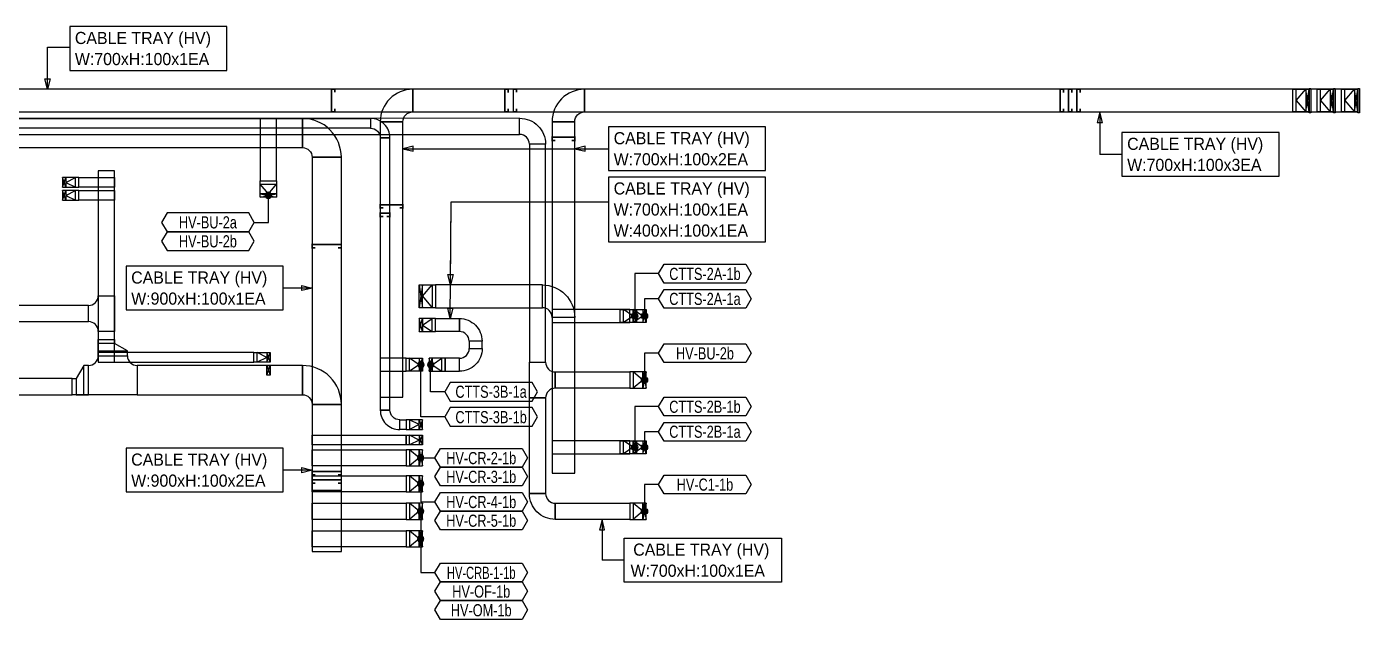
# Model space of a CAD drawing. Header units: millimetres. Extents: x 28900 to 374841, y -351975 to 849955.
# Drawn here: x 135248 to 176354, y -245454 to -227162 of the extents above; entities that cross this region are included whole.
import ezdxf
from ezdxf.enums import TextEntityAlignment as Align

# ---------------------------------------------------------------- set-up
doc = ezdxf.new("R2010")
doc.units = ezdxf.units.MM
doc.header["$LTSCALE"] = 150
for name, color, linetype in [('-----26 Electrical Cable Tray_HV_B', 2, 'Continuous'), ('-----26 Electrical Cable Tray_HV_IT', 4, 'Continuous'), ('-----26 Electrical Cable Tray_HV_N', 30, 'Continuous'), ('-----26 Electrical Cable Tray_HV_UT A', 1, 'Continuous'), ('-----26 Electrical Cable Tray_HV_UT B', 71, 'Continuous'), ('-----26 Electrical Cable Tray_HV_발전기 B', 103, 'Continuous'), ('-----99 Cable Schedule', 2, 'Continuous')]:
    doc.layers.add(name, color=color, linetype=linetype)
doc.styles.add('ELEC', font='Dotum.ttf')

# ---------------------------------------------------------------- blocks, each defined once
blk = doc.blocks.new('A$634112462862')
at = {"color": 0}
for p, q in [((0, 100), (0, 500)), ((0, 500), (700, 500)), ((700, 500), (700, 100)), ((0, 0), (0, 100)), ((700, 0), (0, 0)), ((700, 100), (700, 0))]:
    blk.add_line(p, q, dxfattribs=at)
at = {"color": 8}
for p, q in [((700, 400), (0, 500)), ((700, 500), (0, 400)), ((350, 100), (0, 400)), ((0, 400), (700, 400)), ((700, 100), (0, 100)), ((350, 100), (700, 400))]:
    blk.add_line(p, q, dxfattribs=at)
blk = doc.blocks.new('A$529866197279')
at = {"color": 0}
for p, q in [((0, 400), (0, 500)), ((0, 500), (700, 500)), ((700, 500), (700, 400)), ((0, 0), (0, 400)), ((700, 0), (0, 0)), ((700, 400), (700, 0))]:
    blk.add_line(p, q, dxfattribs=at)
at = {"color": 8}
for p, q in [((350, 100), (0, 400)), ((0, 400), (700, 400)), ((700, 100), (0, 100)), ((0, 100), (700, 0)), ((0, 0), (700, 100)), ((350, 100), (700, 400))]:
    blk.add_line(p, q, dxfattribs=at)
blk = doc.blocks.new('A$550585017316')
at = {"color": 0}
for p, q in [((400, 300), (0, 300)), ((0, 300), (0, 0)), ((0, 0), (400, 0)), ((500, 300), (400, 300)), ((400, 0), (500, 0)), ((500, 0), (500, 300))]:
    blk.add_line(p, q, dxfattribs=at)
at = {"color": 8}
for p, q in [((100, 0), (0, 300)), ((0, 0), (100, 300)), ((100, 150), (400, 300)), ((100, 300), (100, 0)), ((100, 150), (400, 0)), ((400, 0), (400, 300))]:
    blk.add_line(p, q, dxfattribs=at)
blk = doc.blocks.new('A$527511562058')
at = {"color": 0}
for p, q in [((0, 400), (400, 400)), ((0, 0), (0, 400)), ((400, 0), (0, 0)), ((400, 400), (500, 400)), ((500, 0), (400, 0)), ((500, 400), (500, 0))]:
    blk.add_line(p, q, dxfattribs=at)
at = {"color": 8}
for p, q in [((100, 400), (0, 0)), ((0, 400), (100, 0)), ((100, 200), (400, 400)), ((100, 0), (100, 400)), ((100, 200), (400, 0)), ((400, 400), (400, 0))]:
    blk.add_line(p, q, dxfattribs=at)
blk = doc.blocks.new('A$C9a0ab699')
h = blk.add_hatch(color=0)
edge = h.paths.add_edge_path()
edge.add_arc((64, 64), 64, 720, 1080, ccw=False)
at = {"color": 0}
blk.add_circle((64, 64), 64, dxfattribs=at)
blk = doc.blocks.new('A$595823492043')
at = {"color": 0}
for p, q in [((0, 0), (0, 500)), ((0, 500), (100, 500)), ((100, 500), (500, 500)), ((500, 500), (500, 0)), ((100, 0), (0, 0)), ((500, 0), (100, 0))]:
    blk.add_line(p, q, dxfattribs=at)
at = {"color": 8}
for p, q in [((400, 250), (100, 500)), ((100, 0), (100, 500)), ((400, 500), (400, 0)), ((400, 0), (500, 500)), ((500, 0), (400, 500)), ((400, 250), (100, 0))]:
    blk.add_line(p, q, dxfattribs=at)

msp = doc.modelspace()

# ---------------------------------------------------------------- linework, layer by layer
at = {"layer": '-----26 Electrical Cable Tray_HV_B', "elevation": 0}
for points in [[(147854, -235835), (151154, -235835), (151154, -235135), (147854, -235135)], [(151454, -236135), (151454, -240945), (152154, -240945), (152154, -236135)]]:
    msp.add_lwpolyline(points, close=True, dxfattribs=at)
msp.add_lwpolyline([(151154, -235835), (151154, -235135, -0.414214), (152154, -236135), (151454, -236135, 0.414214)], format="xyb", close=True, dxfattribs=at)
at = {"layer": '-----26 Electrical Cable Tray_HV_B'}
for points in [[(151454, -236295), (153854, -236295), (153854, -235895), (151454, -235895)], [(148594, -236570), (147854, -236570), (147854, -236170), (148594, -236170)], [(149298, -237096), (149294, -236870), (148894, -236870), (148898, -237096)], [(148598, -237396), (148158, -237396), (148158, -237796), (148598, -237796)], [(151454, -240345), (153854, -240345), (153854, -239945), (151454, -239945)]]:
    msp.add_lwpolyline(points, close=True, dxfattribs=at)
for points in [[(148894, -236870, 0.414214), (148594, -236570), (148594, -236570), (148594, -236570), (148594, -236570), (148594, -236170, -0.414214), (149294, -236870)], [(148598, -237396, 0.414214), (148898, -237096), (148898, -237096), (148898, -237096), (148898, -237096), (149298, -237096, -0.414214), (148598, -237796)]]:
    msp.add_lwpolyline(points, format="xyb", close=True, dxfattribs=at)
at = {"layer": '-----26 Electrical Cable Tray_HV_IT', "elevation": 0}
for points in [[(123054, -230495), (150454, -230490), (150454, -229990), (123054, -229995)], [(142954, -231920), (142954, -229995), (142454, -229995), (142454, -231920)], [(151254, -237520), (151254, -230790), (150754, -230790), (150754, -237520)]]:
    msp.add_lwpolyline(points, close=True, dxfattribs=at)
for points in [[(150454, -230490), (150454, -229990, -0.414214), (151254, -230790), (150754, -230790), (150754, -230790), (150754, -230790), (150754, -230790, 0.414214)], [(151254, -238620), (150754, -238620), (150754, -238620), (150754, -237520), (151254, -237520, 0.414214), (151554, -237820), (151554, -238320), (151554, -238320, 0.414214)], [(151554, -241870), (151554, -242370, -0.414214), (150754, -241570), (151254, -241570), (151254, -241570), (151254, -241570), (151254, -241570, 0.414214)]]:
    msp.add_lwpolyline(points, format="xyb", close=True, dxfattribs=at)
at = {"layer": '-----26 Electrical Cable Tray_HV_IT'}
for points in [[(153854, -238320), (151554, -238320), (151554, -237820), (153854, -237820)], [(151254, -238620), (151254, -241570), (150754, -241570), (150754, -238620)], [(153854, -242370), (151554, -242368), (151554, -241868), (153854, -241870)]]:
    msp.add_lwpolyline(points, close=True, dxfattribs=at)
at = {"layer": '-----26 Electrical Cable Tray_HV_N', "color": 1}
for p, q in [((169032, -231103), (168347, -231103)), ((153681, -243627), (152996, -243627))]:
    msp.add_line(p, q, dxfattribs=at)
at = {"layer": '-----26 Electrical Cable Tray_HV_N', "color": 1, "elevation": 0}
for points in [[(136575, -227162), (136575, -228512), (141421, -228512), (141421, -227162)], [(169032, -230428), (169032, -231778), (173878, -231778), (173878, -230428)]]:
    msp.add_lwpolyline(points, close=True, dxfattribs=at)
for points in [[(135890, -229095), (135810, -228775), (135970, -228775), (135890, -229095), (135890, -227792), (136575, -227792)], [(168347, -229800), (168267, -230120), (168427, -230120), (168347, -229800), (168347, -231103)]]:
    msp.add_lwpolyline(points, dxfattribs=at)
at = {"layer": '-----26 Electrical Cable Tray_HV_N', "color": 1}
for points in [[(153194, -230255), (153194, -231605), (158040, -231605), (158040, -230255)], [(153194, -231805), (153194, -233805), (158040, -233805), (158040, -231805)], [(138312, -234555), (138312, -235905), (143158, -235905), (143158, -234555)], [(138312, -240173), (138312, -241523), (143158, -241523), (143158, -240173)], [(158527, -242952), (158527, -244302), (153681, -244302), (153681, -242952)]]:
    msp.add_lwpolyline(points, close=True, dxfattribs=at)
for points in [[(146854, -230930), (147174, -231010), (147174, -230850), (146854, -230930), (153194, -230930)], [(152154, -230930), (152474, -231010), (152474, -230850), (152154, -230930), (153194, -230930)], [(148314, -236170), (148234, -235850), (148394, -235850), (148314, -236170), (148339, -232571), (153194, -232570)], [(148321, -235135), (148241, -234815), (148401, -234815), (148321, -235135), (148339, -232571)], [(144054, -235230), (143734, -235310), (143734, -235150), (144054, -235230), (143158, -235230)], [(144054, -240848), (143734, -240928), (143734, -240768), (144054, -240848), (143158, -240848)], [(152996, -242369), (152916, -242689), (153076, -242689), (152996, -242369), (152996, -243627)]]:
    msp.add_lwpolyline(points, dxfattribs=at)
at = {"layer": '-----26 Electrical Cable Tray_HV_UT A', "elevation": 0}
for points in [[(136854, -231820), (137956, -231820), (137956, -232120), (136854, -232120)], [(142254, -237220), (137456, -237220), (137456, -237520), (142254, -237520)]]:
    msp.add_lwpolyline(points, close=True, dxfattribs=at)
at = {"layer": '-----26 Electrical Cable Tray_HV_UT A'}
for points in [[(137956, -235466), (137956, -231616), (137456, -231616), (137456, -235466)], [(137156, -235766), (121154, -235766), (121154, -236266), (137156, -236266)], [(137956, -237520), (137956, -236566), (137456, -236566), (137456, -237520)]]:
    msp.add_lwpolyline(points, close=True, dxfattribs=at)
msp.add_lwpolyline([(137456, -235466), (137956, -235466), (137956, -235466), (137956, -236566), (137456, -236566, 0.414214), (137156, -236266), (137156, -235766), (137156, -235766, 0.414214)], format="xyb", close=True, dxfattribs=at)
at = {"layer": '-----26 Electrical Cable Tray_HV_UT B', "elevation": 0}
for points in [[(143754, -229995), (100454, -229995), (100454, -230895), (143754, -230895)], [(136854, -232220), (137956, -232220), (137956, -232520), (136854, -232520)], [(142654, -237620), (142754, -237620), (142754, -237920), (142654, -237920)]]:
    msp.add_lwpolyline(points, close=True, dxfattribs=at)
at = {"layer": '-----26 Electrical Cable Tray_HV_UT B'}
for points in [[(108420, -229995), (145854, -229995), (145854, -230295), (108420, -230295)], [(146154, -230595), (146154, -238995), (146454, -238995), (146454, -230595)], [(144054, -231195), (144054, -241470), (144954, -241470), (144954, -231195)], [(137956, -236820), (137956, -231616), (137456, -231616), (137456, -236820)], [(143754, -237620), (138656, -237620), (138656, -238520), (143754, -238520)], [(136656, -238020), (123676, -238020), (123676, -238520), (136656, -238520)], [(144054, -238820), (144054, -243361), (144954, -243361), (144954, -238820)], [(146754, -239295), (146954, -239295), (146954, -239595), (146754, -239595)], [(144054, -239770), (146954, -239770), (146954, -240070), (144054, -240070)], [(146954, -240720), (144054, -240720), (144054, -240220), (146954, -240220)], [(146954, -241520), (144054, -241520), (144054, -241020), (146954, -241020)], [(146954, -242370), (144054, -242370), (144054, -241870), (146954, -241870)], [(146954, -243220), (144054, -243220), (144054, -242720), (146954, -242720)]]:
    msp.add_lwpolyline(points, close=True, dxfattribs=at)
at = {"layer": '-----26 Electrical Cable Tray_HV_UT B', "elevation": 0}
msp.add_lwpolyline([(143754, -230895), (143754, -230895, -0.414214), (144054, -231195), (144054, -231195), (144954, -231195, 0.414214), (143754, -229995)], format="xyb", close=True, dxfattribs=at)
at = {"layer": '-----26 Electrical Cable Tray_HV_UT B'}
for points in [[(145854, -230295), (145854, -230295, -0.414214), (146154, -230595), (146154, -230595), (146454, -230595, 0.414214), (145854, -229995)], [(138656, -237620), (138656, -238520), (138656, -238520), (137156, -238520), (137156, -237620, 0.414214), (137456, -237320), (138356, -237320), (138356, -237320, 0.414214)], [(143754, -238520), (143754, -238520, -0.414214), (144054, -238820), (144054, -238820), (144954, -238820, 0.414214), (143754, -237620)], [(146754, -239295), (146754, -239295, -0.414214), (146454, -238995), (146454, -238995), (146154, -238995, 0.414214), (146754, -239595)]]:
    msp.add_lwpolyline(points, format="xyb", close=True, dxfattribs=at)
at = {"layer": '-----26 Electrical Cable Tray_HV_UT B', "ltscale": 7.5, "const_width": 50}
for points in [[(146254, -233017), (146154, -233017), (146154, -232917), (146454, -232917), (146454, -233017), (146354, -233017)], [(144154, -233985), (144054, -233985), (144054, -233885), (144954, -233885), (144954, -233985), (144854, -233985)], [(144154, -240993), (144054, -240993), (144054, -240893), (144954, -240893), (144954, -240993), (144854, -240993)], [(144154, -241252), (144054, -241252), (144054, -241152), (144954, -241152), (144954, -241252), (144854, -241252)]]:
    msp.add_lwpolyline(points, dxfattribs=at)
at = {"layer": '-----26 Electrical Cable Tray_HV_UT B'}
for points in [[(137456, -237320), (137456, -236820), (137956, -236820), (137956, -236939), (137456, -236939), (137456, -237172), (138356, -237172), (137956, -236939), (137456, -236939), (137456, -237320), (138356, -237320), (138356, -237172)], [(137156, -238520), (136656, -238520), (136656, -238020), (136776, -238020), (136776, -238520), (137009, -238520), (137009, -237620), (136776, -238020), (136776, -238520), (137156, -238520), (137156, -237620), (137009, -237620)]]:
    msp.add_lwpolyline(points, dxfattribs=at)
at = {"layer": '-----26 Electrical Cable Tray_HV_UT B', "elevation": 0}
for points in [[(142654, -237920), (142754, -237620)], [(142654, -237620), (142754, -237920)]]:
    msp.add_lwpolyline(points, dxfattribs=at)
at = {"layer": '-----26 Electrical Cable Tray_HV_발전기 B', "elevation": 0}
for points in [[(175554, -229795), (175554, -229095), (103265, -229095), (103265, -229795)], [(176304, -229795), (176304, -229095), (147154, -229095), (147154, -229795)], [(174804, -229095), (152454, -229095), (152454, -229795), (174804, -229795)]]:
    msp.add_lwpolyline(points, close=True, dxfattribs=at)
at = {"layer": '-----26 Electrical Cable Tray_HV_발전기 B', "ltscale": 7.5, "const_width": 50, "elevation": 0}
for points in [[(144750, -229695), (144750, -229795), (144650, -229795), (144650, -229088), (144750, -229088), (144750, -229188)], [(150099, -229695), (150099, -229795), (149999, -229795), (149999, -229095), (150099, -229095), (150099, -229195)], [(150359, -229695), (150359, -229795), (150259, -229795), (150259, -229088), (150359, -229088), (150359, -229188)], [(167224, -229695), (167224, -229795), (167124, -229795), (167124, -229095), (167224, -229095), (167224, -229195)], [(167484, -229695), (167484, -229795), (167384, -229795), (167384, -229095), (167484, -229095), (167484, -229195)], [(167744, -229695), (167744, -229795), (167644, -229795), (167644, -229095), (167744, -229095), (167744, -229195)]]:
    msp.add_lwpolyline(points, dxfattribs=at)
at = {"layer": '-----26 Electrical Cable Tray_HV_발전기 B'}
for points in [[(147154, -229795), (147154, -229095, 0.414214), (146154, -230095), (146854, -230095, -0.414214)], [(152454, -229795), (152454, -229095, 0.414214), (151454, -230095), (152154, -230095, -0.414214)]]:
    msp.add_lwpolyline(points, format="xyb", close=True, dxfattribs=at)
for points in [[(146154, -230095), (146154, -238595), (146854, -238595), (146854, -230095)], [(151454, -230095), (151454, -240945), (152154, -240945), (152154, -230095)], [(151454, -236295), (153554, -236295), (153554, -235895), (151454, -235895)], [(146156, -237796), (146958, -237796), (146958, -237396), (146156, -237396)], [(151454, -240345), (153554, -240345), (153554, -239945), (151454, -239945)]]:
    msp.add_lwpolyline(points, close=True, dxfattribs=at)
at = {"layer": '-----26 Electrical Cable Tray_HV_발전기 B', "ltscale": 7.5, "const_width": 50}
for points in [[(151554, -230676), (151454, -230676), (151454, -230576), (152154, -230576), (152154, -230676), (152054, -230676)], [(146254, -232757), (146154, -232757), (146154, -232657), (146854, -232657), (146854, -232757), (146754, -232757)]]:
    msp.add_lwpolyline(points, dxfattribs=at)
at = {"layer": '-----99 Cable Schedule', "color": 1}
msp.add_line((147404, -240470), (147841, -240470), dxfattribs=at)
at = {"layer": '-----99 Cable Schedule', "color": 1, "elevation": 0}
msp.add_lwpolyline([(142266, -233202), (142704, -233202), (142704, -232370)], dxfattribs=at)
for points in [[(139577, -232913), (139410, -233202), (139577, -233491), (142099, -233491), (142266, -233202), (142099, -232913)], [(139577, -233491), (139410, -233780), (139577, -234068), (142099, -234068), (142266, -233780), (142099, -233491)]]:
    msp.add_lwpolyline(points, close=True, dxfattribs=at)
at = {"layer": '-----99 Cable Schedule', "color": 1}
for points in [[(157431, -234497), (157597, -234785), (157431, -235074), (154908, -235074), (154741, -234785), (154908, -234497)], [(157431, -235274), (157597, -235563), (157431, -235852), (154908, -235852), (154741, -235563), (154908, -235274)], [(157431, -236949), (157597, -237238), (157431, -237527), (154908, -237527), (154741, -237238), (154908, -236949)], [(150835, -238717), (151001, -238429), (150835, -238140), (148312, -238140), (148145, -238429), (148312, -238717)], [(157431, -238597), (157597, -238885), (157431, -239174), (154908, -239174), (154741, -238885), (154908, -238597)], [(150835, -239495), (151001, -239206), (150835, -238917), (148312, -238917), (148145, -239206), (148312, -239495)], [(157431, -239374), (157597, -239663), (157431, -239952), (154908, -239952), (154741, -239663), (154908, -239374)], [(150531, -240181), (150697, -240470), (150531, -240759), (148008, -240759), (147841, -240470), (148008, -240181)], [(150531, -240759), (150697, -241047), (150531, -241336), (148008, -241336), (147841, -241047), (148008, -240759)], [(157431, -240999), (157597, -241288), (157431, -241577), (154908, -241577), (154741, -241288), (154908, -240999)], [(150531, -241536), (150697, -241825), (150531, -242114), (148008, -242114), (147841, -241825), (148008, -241536)], [(150531, -242114), (150697, -242402), (150531, -242691), (148008, -242691), (147841, -242402), (148008, -242114)], [(150531, -243721), (150697, -244010), (150531, -244299), (148008, -244299), (147841, -244010), (148008, -243721)], [(150531, -244299), (150697, -244588), (150531, -244876), (148008, -244876), (147841, -244588), (148008, -244299)], [(150531, -244876), (150697, -245165), (150531, -245454), (148008, -245454), (147841, -245165), (148008, -244876)]]:
    msp.add_lwpolyline(points, close=True, dxfattribs=at)
for points in [[(154741, -234785), (154004, -234785), (154004, -236095)], [(154741, -235563), (154304, -235563), (154304, -236095)], [(154741, -237238), (154304, -237238), (154304, -238070)], [(148145, -239206), (147408, -239206), (147408, -237596)], [(148145, -238429), (147708, -238429), (147708, -237596)], [(154741, -238885), (154004, -238885), (154004, -240145)], [(154741, -239663), (154304, -239663), (154304, -240145)], [(147404, -241270), (147404, -241825), (147841, -241825)], [(154741, -241288), (154304, -241288), (154304, -242120)], [(147404, -242120), (147404, -244010), (147841, -244010)]]:
    msp.add_lwpolyline(points, dxfattribs=at)
at = {"color": 0, "elevation": 0}
for points in [[(174704, -229120), (174704, -229095), (174804, -229095), (174804, -229795), (174704, -229795), (174704, -229770)], [(174804, -229070), (174854, -229070), (174854, -229820), (174804, -229820), (174804, -229070)], [(175454, -229120), (175454, -229095), (175554, -229095), (175554, -229795), (175454, -229795), (175454, -229770)], [(175554, -229070), (175604, -229070), (175604, -229820), (175554, -229820), (175554, -229070)], [(176204, -229120), (176204, -229095), (176304, -229095), (176304, -229795), (176204, -229795), (176204, -229770)], [(176304, -229070), (176354, -229070), (176354, -229820), (176304, -229820), (176304, -229070)]]:
    msp.add_lwpolyline(points, dxfattribs=at)

# ---------------------------------------------------------------- block references
at = {"layer": '-----26 Electrical Cable Tray_HV_B'}
for name, p, rotation in [('A$529866197279', (147354, -235135), 270), ('A$527511562058', (154354, -235895), 180), ('A$527511562058', (154354, -239945), 180)]:
    msp.add_blockref(name, p, dxfattribs=dict(at, rotation=rotation))
at = {"layer": '-----26 Electrical Cable Tray_HV_B', "xscale": -1, "rotation": 180}
for p in [(147354, -236170), (147658, -237396)]:
    msp.add_blockref('A$527511562058', p, dxfattribs=at)
at = {"layer": '-----26 Electrical Cable Tray_HV_IT', "rotation": 270}
msp.add_blockref('A$595823492043', (142454, -231920), dxfattribs=at)
at = {"layer": '-----26 Electrical Cable Tray_HV_IT', "xscale": -1, "rotation": 180}
for p in [(153854, -237820), (153854, -241870)]:
    msp.add_blockref('A$595823492043', p, dxfattribs=at)
at = {"layer": '-----26 Electrical Cable Tray_HV_UT A'}
msp.add_blockref('A$550585017316', (136354, -232120), dxfattribs=at)
at = {"layer": '-----26 Electrical Cable Tray_HV_UT A', "xscale": -1}
msp.add_blockref('A$550585017316', (142754, -237520), dxfattribs=at)
at = {"layer": '-----26 Electrical Cable Tray_HV_UT B'}
msp.add_blockref('A$550585017316', (136354, -232520), dxfattribs=at)
at = {"layer": '-----26 Electrical Cable Tray_HV_UT B', "rotation": 180}
msp.add_blockref('A$550585017316', (147454, -239295), dxfattribs=at)
at = {"layer": '-----26 Electrical Cable Tray_HV_UT B', "xscale": -1}
msp.add_blockref('A$550585017316', (147454, -240070), dxfattribs=at)
at = {"layer": '-----26 Electrical Cable Tray_HV_UT B', "xscale": -1, "rotation": 180}
for p in [(146954, -240220), (146954, -241020), (146954, -241870), (146954, -242720)]:
    msp.add_blockref('A$595823492043', p, dxfattribs=at)
at = {"layer": '-----26 Electrical Cable Tray_HV_발전기 B'}
for name, p, rotation in [('A$634112462862', (174304, -229095), 270), ('A$634112462862', (175054, -229095), 270), ('A$634112462862', (175804, -229095), 270), ('A$527511562058', (154054, -235895), 180), ('A$527511562058', (147458, -237396), 180), ('A$527511562058', (154054, -239945), 180)]:
    msp.add_blockref(name, p, dxfattribs=dict(at, rotation=rotation))
at = {"layer": '-----99 Cable Schedule', "color": 1, "yscale": 1.5, "zscale": 1.5}
for p, xscale, rotation in [((142800, -232274), -1.5, 90.00000000000159), ((153908, -235999), 1.5, 269.9999999999984), ((154208, -235999), 1.5, 269.9999999999984), ((147504, -237500), -1.5, 90.00000000000159), ((147804, -237500), -1.5, 90.00000000000159), ((154208, -237974), 1.5, 269.9999999999984), ((153908, -240049), 1.5, 269.9999999999984), ((154208, -240049), 1.5, 269.9999999999984), ((147308, -240566), -1.5, 270), ((147308, -241366), -1.5, 270), ((147308, -242216), -1.5, 270), ((154208, -242024), 1.5, 269.9999999999984), ((147308, -243066), -1.5, 270)]:
    msp.add_blockref('A$C9a0ab699', p, dxfattribs=dict(at, xscale=xscale, rotation=rotation))

# ---------------------------------------------------------------- texts
at = {"layer": '-----26 Electrical Cable Tray_HV_B', "style": 'ELEC'}
for s, p in [('CABLE TRAY (HV)', (153354, -232155)), ('W:700xH:100x1EA', (153354, -232805)), ('W:400xH:100x1EA', (153354, -233455))]:
    msp.add_text(s, height=375, dxfattribs=at).set_placement(p, align=Align.MIDDLE_LEFT)
at = {"layer": '-----26 Electrical Cable Tray_HV_IT', "style": 'ELEC'}
for s, p in [('CABLE TRAY (HV)', (153958, -243302)), ('W:700xH:100x1EA', (153875, -243952))]:
    msp.add_text(s, height=375, dxfattribs=at).set_placement(p, align=Align.MIDDLE_LEFT)
at = {"layer": '-----26 Electrical Cable Tray_HV_UT B', "style": 'ELEC'}
for s, p in [('CABLE TRAY (HV)', (138472, -234905)), ('W:900xH:100x1EA', (138472, -235555)), ('CABLE TRAY (HV)', (138472, -240523)), ('W:900xH:100x2EA', (138472, -241173))]:
    msp.add_text(s, height=375, dxfattribs=at).set_placement(p, align=Align.MIDDLE_LEFT)
at = {"layer": '-----26 Electrical Cable Tray_HV_발전기 B', "style": 'ELEC'}
for s, p in [('CABLE TRAY (HV)', (136735, -227512, 0)), ('W:700xH:100x1EA', (136735, -228162, 0)), ('CABLE TRAY (HV)', (153354, -230605)), ('CABLE TRAY (HV)', (169192, -230778, 0)), ('W:700xH:100x2EA', (153354, -231255)), ('W:700xH:100x3EA', (169192, -231428, 0))]:
    msp.add_text(s, height=375, dxfattribs=at).set_placement(p, align=Align.MIDDLE_LEFT)
at = {"layer": '-----99 Cable Schedule', "style": 'ELEC'}
for s, width, p in [('HV-BU-2a', 0.8, (140838, -233202, 0)), ('HV-BU-2b', 0.8, (140838, -233780, 0)), ('CTTS-2A-1b', 0.8, (156169, -234785)), ('CTTS-2A-1a', 0.8, (156169, -235563)), ('HV-BU-2b', 0.8, (156169, -237238)), ('CTTS-3B-1a', 0.8, (149573, -238429)), ('CTTS-2B-1b', 0.8, (156169, -238885)), ('CTTS-3B-1b', 0.8, (149573, -239206)), ('CTTS-2B-1a', 0.8, (156169, -239663)), ('HV-CR-2-1b', 0.8, (149269, -240470)), ('HV-CR-3-1b', 0.8, (149269, -241047)), ('HV-C1-1b', 0.8, (156169, -241288)), ('HV-CR-4-1b', 0.8, (149269, -241825)), ('HV-CR-5-1b', 0.8, (149269, -242402)), ('HV-CRB-1-1b', 0.7, (149269, -244010)), ('HV-OF-1b', 0.8, (149269, -244588)), ('HV-OM-1b', 0.8, (149269, -245165))]:
    msp.add_text(s, height=375, dxfattribs=dict(at, width=width)).set_placement(p, align=Align.MIDDLE)
at = {"color": 0, "style": 'ELEC', "width": 0.7}
for p in [(174754, -229445, 0), (175504, -229445, 0), (176254, -229445, 0)]:
    msp.add_text('HV 트레이-발전기', height=50, rotation=270, dxfattribs=at).set_placement(p, align=Align.MIDDLE_CENTER)

doc.saveas('drawing.dxf')
